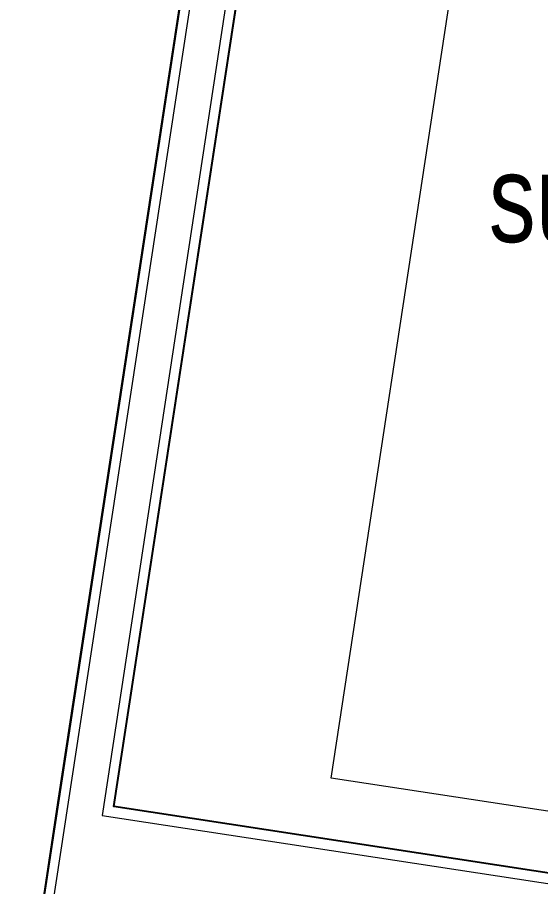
# Model space of a CAD drawing. Header units: millimetres. Extents: x 14735 to 40675, y 3704 to 9569.
# Drawn here: x 15723.1 to 15782.9, y 5050.2 to 5149.5 of the extents above; entities that cross this region are included whole.
import ezdxf

# ---------------------------------------------------------------- set-up
doc = ezdxf.new("R2010")
doc.units = ezdxf.units.MM
doc.layers.get('0').update_dxf_attribs({"lineweight": 25})
for name, color, linetype, lineweight in [('alçıpan', 12, 'Continuous', 20), ('makine', 177, 'Continuous', 18), ('tarama', 252, 'Continuous', 13), ('yazı', 7, 'Continuous', 20)]:
    doc.layers.add(name, color=color, linetype=linetype, lineweight=lineweight)
doc.styles.add('uban-2', font='GOTHIC.TTF', dxfattribs={"width": 0.8})

# ---------------------------------------------------------------- blocks, each defined once
blk = doc.blocks.new('lena 2500 928')
for p, q in [((38605.41, -15088.03), (39830.41, -15088.03)), ((38605.41, -15738.03), (38605.41, -15088.03))]:
    blk.add_line(p, q)
blk = doc.blocks.new('aqua barista tezgah')
at = {"layer": 'makine', "xscale": 0.09999999999854482, "yscale": 0.09999999999854482, "zscale": 0.09999999999854482, "rotation": 81.30885097511178}
blk.add_blockref('lena 2500 928', (-2618.7, -2975.44, 0), dxfattribs=at)
blk = doc.blocks.new('tefriş')
blk.add_blockref('aqua barista tezgah', (-277.123, -688.22, 0))
blk = doc.blocks.new('aquaplan')
at = {"layer": 'tarama'}
h = blk.add_hatch(dxfattribs=at)
h.set_pattern_fill('JIS_STN_2.5', color=256, scale=4)
h.set_pattern_definition([(45, (-7823.26, -2466.417), (-7.071068, 7.071068), []), (45, (-7816.2, -2466.417), (-7.071068, 7.071068), [4.8, -2])])
h.paths.add_polyline_path([(-771.647, -92.307), (-851.139, -101.311), (-842.135, -180.803), (-762.643, -171.798)])
h.paths.add_polyline_path([(59.691, -393.845), (59.691, -393.846, 0.28288), (61.007, -395.476), (129.371, -386.863), (139.37, -466.236), (59.998, -476.236), (49.998, -396.863), (61.007, -395.476, -0.283038)])
h.paths.add_polyline_path([(9.692, 3.019), (9.692, 3.017, 0.282923), (11.009, 1.387), (79.373, 10), (89.372, -69.373), (10, -79.373), (0, 0), (11.009, 1.387, -0.283125)])
at = {"layer": 'alçıpan'}
for p, q in [((-852.128, -77.732), (-830.593, 63.132)), ((-866.246, -178.029), (-829.588, 61.764)), ((-826.239, 57.206), (-847.169, -79.704)), ((-825.234, 55.838), (-845.801, -78.699)), ((-867.613, -179.034), (-852.128, -77.732)), ((-845.801, -78.699), (-749.82, -93.371)), ((-847.169, -79.704), (-751.188, -94.376))]:
    blk.add_line(p, q, dxfattribs=at)

msp = doc.modelspace()

# ---------------------------------------------------------------- linework, layer by layer
at = {"layer": 'Defpoints', "elevation": 0}
msp.add_lwpolyline([(15814.612, 4943.375), (15830.1, 5044.686), (15734.118, 5059.358), (15754.685, 5193.895), (15850.666, 5179.223), (15851.633, 5185.549), (15749.326, 5201.189), (15712.306, 4959.022)], close=True, dxfattribs=at)

# ---------------------------------------------------------------- block references
for name in ['aquaplan', 'tefriş']:
    msp.add_blockref(name, (16579.919, 5138.056, 0))

# ---------------------------------------------------------------- texts
at = {"layer": 'yazı', "insert": (15776.957, 5133.806, 0), "char_height": 10, "attachment_point": 1, "style": 'uban-2'}
msp.add_mtext_dynamic_manual_height_columns('sütlük dolabı', width=208.90446, gutter_width=12.5, heights=[0], dxfattribs=at)

doc.saveas('drawing.dxf')
